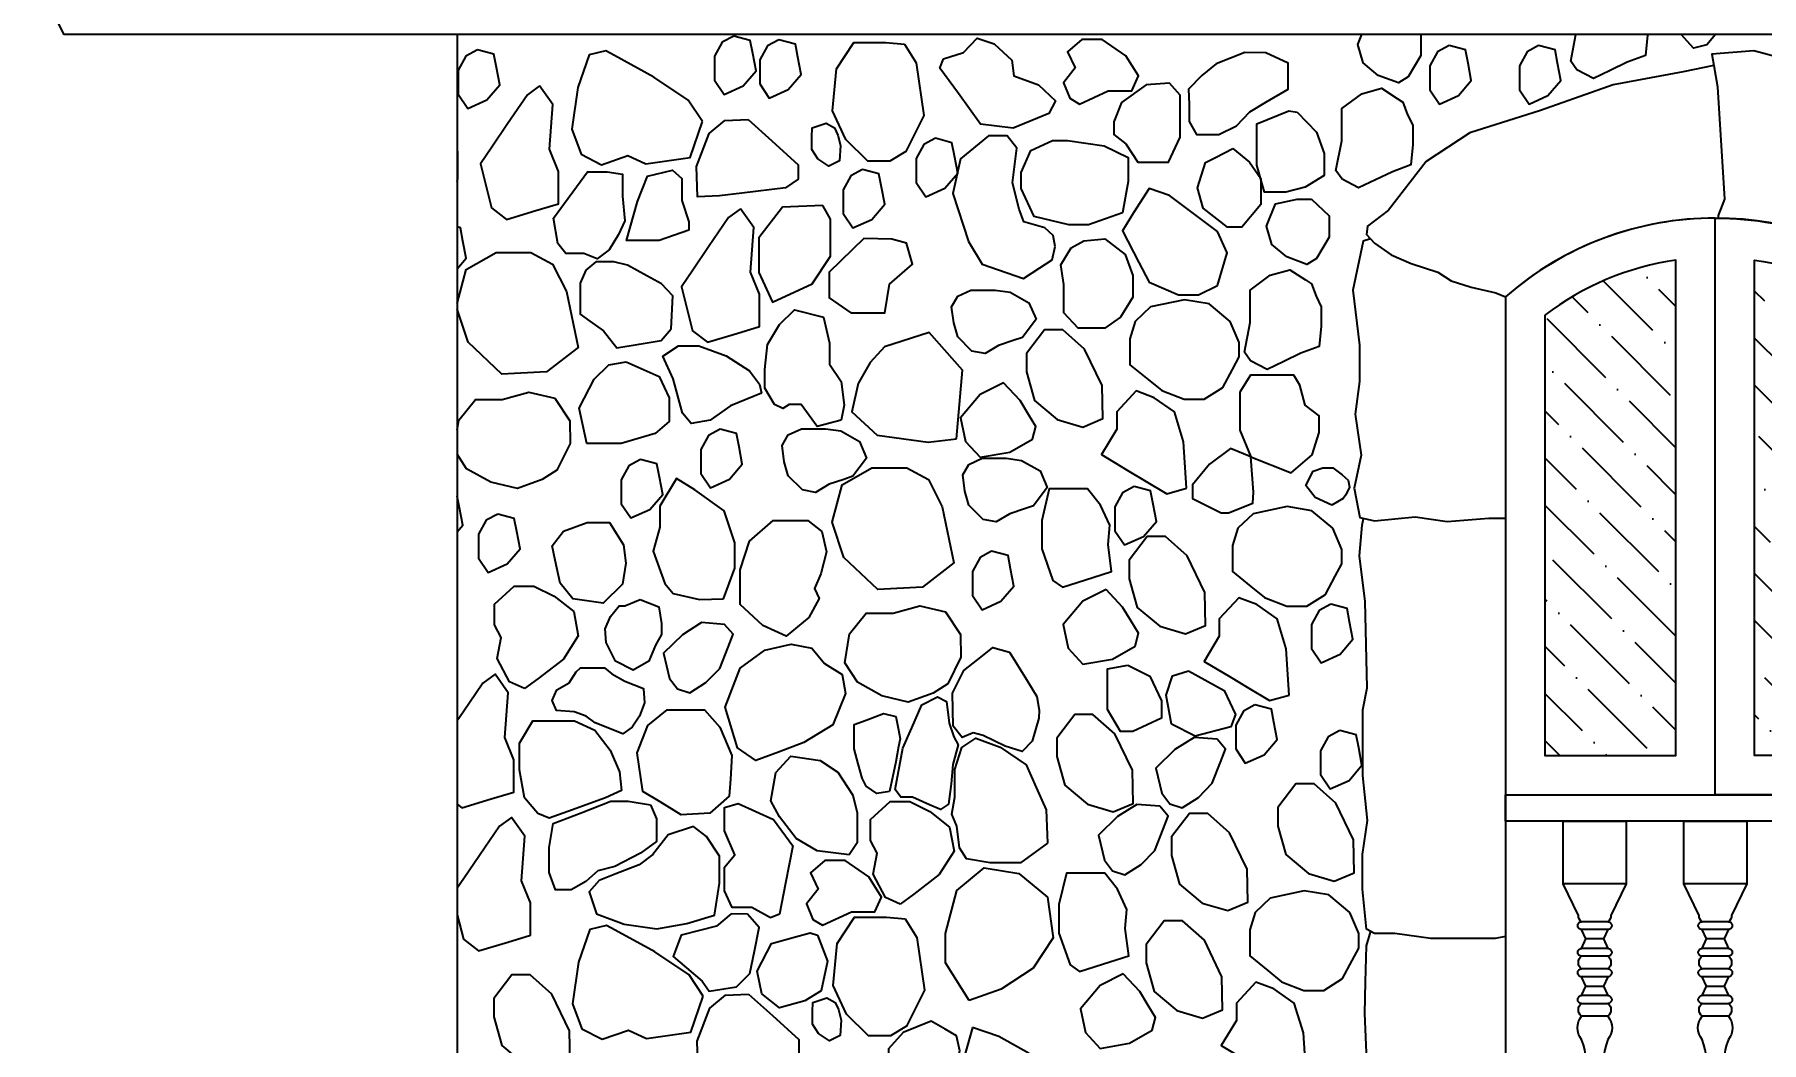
# Model space of a CAD drawing. Header units: millimetres. Extents: x -251401 to 377140, y -30451 to 275830.
# Drawn here: x 219047 to 222342, y -1763 to 160 of the extents above; entities that cross this region are included whole.
import ezdxf

# ---------------------------------------------------------------- set-up
doc = ezdxf.new("R2010")
doc.units = ezdxf.units.MM
for name, color, linetype in [('0-S1', 1, 'Continuous'), ('0-S8', 8, 'Continuous'), ('A-DIMENSIONS', 30, 'Continuous'), ('A-DOORS', 2, 'Continuous'), ('A-HATCH', 8, 'Continuous'), ('A-WALL', 4, 'Continuous'), ('A-WINDOWS', 2, 'Continuous')]:
    doc.layers.add(name, color=color, linetype=linetype)
doc.styles.add('LEROY', font='simplex.shx')
doc.dimstyles.new('DIM100', dxfattribs={"dimscale": 0, "dimtxt": 220, "dimasz": 180, "dimexe": 220, "dimexo": 250, "dimgap": 1, "dimtad": 1, "dimtoh": 1, "dimlfac": 0.001, "dimzin": 1, "dimdsep": 46, "dimtxsty": 'LEROY', "dimblk1": 'ORIGIN', "dimblk2": 'ORIGIN', "dimsah": 1, "dimcen": 0.18, "dimclrd": 30, "dimclre": 30, "dimclrt": 7, "dimazin": 0, "dimtfac": 1, "dimtix": 1, "dimtmove": 1, "dimatfit": 3, "dimfxl": 1, "dimtvp": 1, "dimtolj": 2, "dimtzin": 0, "dimarcsym": 0})
pattern_1 = [(45, (-15600, 1290.144), (33.67596, 123.47852), [158.75, -31.75, 0, -31.75])]

# ---------------------------------------------------------------- blocks, each defined once
blk = doc.blocks.new('2H2H2H2')
at = {"layer": '0-S8', "color": 8}
for points in [[(6599.4, 3100), (6616, 3080.3), (6641.4, 3073.8), (6665.1, 3100)], [(6729.3, 3100), (6729.3, 3098.9), (6733.2, 3060), (6768.1, 3047.1), (6800.5, 3031.6), (6832.4, 3016.2), (6864, 3032.9), (6875.6, 3049), (6865.8, 3100)], [(7162, 3100), (7162, 3059.8), (7186.1, 3019.1), (7204.4, 3007.7), (7242.9, 3022), (7271.5, 3046.1), (7281.8, 3081), (7274.1, 3100)], [(9000, 2820), (8999.1, 2825.4), (8999.1, 2876.8), (9000, 2878.1)], [(9000, 2653.2), (8982.9, 2673.2), (8989.2, 2706.2), (8994, 2731.4), (9000, 2733)], [(9000, 2587.2), (8982.8, 2652.1), (8926.1, 2684.3), (8859.5, 2684.3), (8818.5, 2662.1), (8791.8, 2609.9), (8769.6, 2503.4), (8829.6, 2456.8), (8915, 2452.4), (8979.4, 2513.4), (9000, 2576.1)], [(9000, 2345.9), (8997, 2364.6), (8965.4, 2404), (8914.4, 2404), (8863.4, 2417.9), (8814, 2406.3), (8785.4, 2363.1), (8784.7, 2319.9), (8809.8, 2268.9), (8837.9, 2251.2), (8885.2, 2234), (8935.9, 2246.1), (8982.3, 2271.8), (9000, 2299.5)], [(9000, 2151.8), (8989.4, 2164.2), (8995.7, 2197.2), (9000, 2219.8)], [(9000, 1632.2), (8991.1, 1625.3), (8935.3, 1642.1), (8892, 1655.2), (8892.1, 1716.8), (8909, 1759), (8902.7, 1844.4), (8927.9, 1880), (8951.1, 1863.2), (8989, 1807.4), (9000, 1791.2)], [(9000, 1421.2), (8988, 1374.4), (8959.6, 1352.3), (8903.8, 1369.1), (8860.5, 1382.2), (8860.6, 1443.8), (8877.5, 1486), (8871.2, 1571.4), (8896.4, 1607), (8919.6, 1590.2), (8957.5, 1534.4), (8987.6, 1490.1), (9000, 1471.8)]]:
    blk.add_lwpolyline(points, dxfattribs=at)
for points in [[(8472.4, 3097.2), (8494.4, 3085.2), (8509, 3058.5), (8509, 3012.9), (8490.7, 2985.7), (8454.5, 3001.9), (8429.9, 3030.7), (8436.2, 3063.7), (8441, 3088.9)], [(6937, 3078.9), (6959, 3066.9), (6973.7, 3040.1), (6973.7, 2994.6), (6955.3, 2967.3), (6919.2, 2983.6), (6894.6, 3012.4), (6900.8, 3045.4), (6905.6, 3070.6)], [(7107.8, 3078.9), (7129.8, 3066.9), (7144.5, 3040.1), (7144.5, 2994.6), (7126.2, 2967.3), (7090, 2983.6), (7065.4, 3012.4), (7071.7, 3045.4), (7076.5, 3070.6)], [(7457.3, 3065.2), (7497.2, 3065.7), (7552.4, 3044.1), (7579.7, 3021.9), (7604.7, 2995.8), (7603.6, 2966.8), (7603.6, 2934.4), (7589.9, 2909.4), (7547.2, 2909.4), (7513.1, 2925.8), (7488.1, 2952.6), (7457.3, 2970.8), (7415.1, 2995.8), (7415.1, 3023.1), (7415.1, 3045.3)], [(7812.8, 2967.3), (7758, 2992.7), (7712.8, 2992.7), (7700.1, 3021.1), (7724.5, 3059.6), (7769.7, 3090.6), (7808.7, 3090.6), (7835.6, 3067.2), (7821.3, 3036.2), (7843.5, 3008.1), (7831.3, 2978.5)], [(8072.5, 3053.5), (8034.1, 3066), (8008.4, 3093.4), (7975.4, 3082.3), (7942.1, 3051.1), (7938.3, 3021.1), (7891.3, 3004.2), (7858.8, 2973.6), (7871.3, 2949.2), (7939.6, 2921.5), (8001.6, 2928.8), (8044, 2987.3), (8079.3, 3036.1)], [(8146.9, 3081.7), (8124.4, 3045.9), (8109.9, 2945.8), (8144.5, 2876.7), (8174.8, 2858.5), (8216.7, 2858.5), (8258.6, 2899.7), (8284, 2954.3), (8276.8, 3034.4), (8243.4, 3084.7), (8182.7, 3084.7)], [(8386.4, 3090.2), (8408.4, 3078.2), (8423, 3051.5), (8423, 3005.9), (8404.7, 2978.7), (8368.5, 2994.9), (8343.9, 3023.7), (8350.2, 3056.7), (8355, 3081.9)], [(8532.2, 2934.2), (8559.2, 2974.6), (8624.7, 3018.9), (8700.3, 3060.1), (8716.7, 3069), (8748.3, 3061.5), (8770.2, 2998.8), (8781.7, 2919.8), (8763.6, 2871.8), (8725, 2851.8), (8674.6, 2869.4), (8640.3, 2853.3), (8555.7, 2865.6)], [(8961.4, 3070.7), (8983.4, 3058.7), (8998, 3032), (8998, 2986.4), (8979.7, 2959.2), (8943.5, 2975.4), (8918.9, 3004.2), (8925.2, 3037.2), (8930, 3062.4)], [(7685.7, 3004.4), (7732.5, 2970.6), (7747.7, 2933.8), (7747.7, 2909.4), (7724.6, 2891.4), (7701.6, 2856.8), (7658.3, 2856.8), (7643.2, 2856.8), (7620.9, 2904.3), (7620.9, 2943.9), (7620.9, 2984.2), (7641, 3007.3)], [(8842.9, 3002.1), (8866.1, 2985.3), (8904, 2929.5), (8934.1, 2885.3), (8955.9, 2853.2), (8934.6, 2769.5), (8906.1, 2747.4), (8850.3, 2764.3), (8807, 2777.3), (8807.1, 2839), (8824, 2881.1), (8817.7, 2966.5)], [(7187, 2947.1), (7177.2, 2927.1), (7177.2, 2890.2), (7181.1, 2851.4), (7216.1, 2838.4), (7248.5, 2822.9), (7280.4, 2807.6), (7311.9, 2824.2), (7323.6, 2840.4), (7312.6, 2897.3), (7312.6, 2921.9), (7312.6, 2958.8), (7274.4, 2987.2), (7236.8, 2997.6), (7207, 2978.2), (7195.9, 2970.9)], [(7397.5, 2952.2), (7360.6, 2913.8), (7346.1, 2873.3), (7346.1, 2831.3), (7382.3, 2808.9), (7419.3, 2799.5), (7459.8, 2799.5), (7474.3, 2850.9), (7474.3, 2900.8), (7474.3, 2929.7), (7413.5, 2954.3)], [(8445.3, 2938.2), (8399.8, 2897), (8349.7, 2851.6), (8349.7, 2824), (8374, 2807.7), (8457.4, 2797.4), (8499.6, 2792.2), (8541.6, 2790.5), (8543.9, 2848.3), (8519.7, 2911.2), (8489.5, 2936)], [(7859.3, 2695.9), (7862.9, 2716.5), (7879.2, 2731.4), (7919, 2743.1), (7927.8, 2766.9), (7940.7, 2817.3), (7932.2, 2883.1), (7950.9, 2906.9), (7986.7, 2906.9), (8040, 2863.2), (8054.8, 2796.9), (8024.7, 2705.5), (7998.6, 2661.8), (7919.7, 2634.6), (7888.5, 2655), (7864.8, 2670.5)], [(8087.6, 2902.1), (8109.6, 2890), (8124.3, 2863.3), (8124.3, 2817.7), (8106, 2790.5), (8069.8, 2806.7), (8045.2, 2835.6), (8051.5, 2868.5), (8056.3, 2893.7)], [(8268.8, 2888.4), (8270.7, 2859.3), (8291.4, 2849), (8312.2, 2863.1), (8323.6, 2880.7), (8323.6, 2904.5), (8322.9, 2921.8), (8296.2, 2931.2), (8280.5, 2922.1), (8274, 2908.4)], [(7520.6, 2882.7), (7488.8, 2856.7), (7467.1, 2825.2), (7467.1, 2775.6), (7503.3, 2732.9), (7530.8, 2732.9), (7577.1, 2769.1), (7588, 2807.5), (7572.8, 2855.9), (7553.2, 2865.3)], [(7765.7, 2887.6), (7720.3, 2865.3), (7720.3, 2820), (7731.1, 2760.2), (7796, 2737.2), (7833.4, 2737.2), (7899.7, 2753), (7924.2, 2806.3), (7924.2, 2837.2), (7905.5, 2879), (7864.4, 2897.7), (7835.6, 2897.7)], [(8226.8, 2842.7), (8248.9, 2830.7), (8263.5, 2804), (8263.5, 2758.4), (8245.2, 2731.2), (8209, 2747.4), (8184.4, 2776.2), (8190.7, 2809.2), (8195.5, 2834.4)], [(8558, 2726.7), (8614.7, 2707.3), (8677.3, 2707.3), (8656.4, 2781.8), (8637, 2830.1), (8589.1, 2841.2), (8571.5, 2825.7), (8571.5, 2783.7), (8558.2, 2742.5)], [(8692.2, 2718.8), (8710.5, 2689.4), (8732.8, 2672.4), (8758.3, 2682.2), (8792.9, 2682.2), (8808, 2701.2), (8816.5, 2749.5), (8751.7, 2838.4), (8713.8, 2838.4), (8685, 2833.8), (8685, 2792), (8680.2, 2744.4)], [(7549.7, 2621.2), (7531.1, 2683.7), (7549.7, 2724.2), (7585.1, 2750.8), (7641.1, 2792.9), (7680.3, 2806.1), (7709.6, 2759.7), (7731, 2725.8), (7699.8, 2665.4), (7680.3, 2627.5), (7624.1, 2603.6), (7585.9, 2603.6)], [(7370.4, 2786.3), (7336.6, 2754.3), (7336.6, 2713.6), (7360.7, 2672.9), (7379, 2661.4), (7417.4, 2675.8), (7446.1, 2699.8), (7456.4, 2734.8), (7439.2, 2777.2), (7397.4, 2785.8)], [(8302.3, 2774), (8379.3, 2770.7), (8424.9, 2712.2), (8424.9, 2646), (8398.9, 2589.6), (8322.8, 2624.8), (8288.2, 2677.5), (8288.2, 2748)], [(8459.5, 2767.7), (8482.7, 2750.9), (8520.6, 2695.1), (8550.6, 2650.9), (8572.5, 2618.8), (8551.1, 2535.1), (8522.7, 2513), (8466.9, 2529.9), (8423.6, 2542.9), (8423.7, 2604.6), (8440.5, 2646.7), (8434.2, 2732.1)], [(7764.5, 2710.3), (7725.7, 2680.6), (7711.4, 2640.7), (7711.4, 2599.1), (7734.8, 2560.9), (7764.5, 2539.8), (7815.3, 2539.8), (7842.6, 2569.5), (7842.6, 2623.1), (7848.3, 2660.7), (7829, 2693.2), (7804.4, 2706.3)], [(8224.5, 2710.8), (8290.8, 2646.5), (8290.8, 2597.7), (8248.9, 2569.5), (8184.5, 2569.5), (8175.6, 2623.7), (8131.7, 2662), (8142.7, 2702.4), (8170.8, 2710)], [(7361.5, 2600.9), (7351.8, 2580.8), (7351.8, 2543.9), (7355.7, 2505.1), (7390.7, 2492.2), (7423, 2476.6), (7455, 2461.3), (7486.5, 2477.9), (7498.1, 2494.1), (7487.1, 2551.1), (7487.1, 2575.6), (7487.1, 2612.5), (7448.9, 2641), (7411.4, 2651.3), (7381.6, 2631.9), (7370.5, 2624.7)], [(8592.2, 2538.9), (8589, 2601.7), (8610.3, 2624.4), (8638.1, 2639.8), (8675.3, 2660.3), (8701, 2666.7), (8735.8, 2666.7), (8754.6, 2650.5), (8765.4, 2626.1), (8765.4, 2566.5), (8746.9, 2553.2), (8721.2, 2534.7), (8695.4, 2502.3), (8653.1, 2509.3), (8610.9, 2516.2)], [(7945, 2608.9), (7909.4, 2588.6), (7895.9, 2556.9), (7921.9, 2522.2), (7939.2, 2516.4), (7967.3, 2507.1), (7993.2, 2491.4), (8018.2, 2496.2), (8045.2, 2523.2), (8052.9, 2550.1), (8056.8, 2580.9), (8045.2, 2601.2), (8020.2, 2612.7), (7973.9, 2612.7)], [(7525.7, 2552.9), (7565.7, 2586.2), (7612.6, 2594.2), (7677.6, 2580.5), (7706.5, 2553), (7716.7, 2519.8), (7716.7, 2470), (7682, 2441.9), (7656, 2420.8), (7613.4, 2404.4), (7575.1, 2404.4), (7539.7, 2426.7), (7520.9, 2461.4), (7508.1, 2485), (7508.1, 2512.6)], [(8267.6, 2364.6), (8313.5, 2352.3), (8343.8, 2394.1), (8366.7, 2394.1), (8378.9, 2386.5), (8395.1, 2394.2), (8413.3, 2425.3), (8413.3, 2461.3), (8408.4, 2509.1), (8385, 2547.2), (8356.6, 2574.7), (8301.6, 2560.9), (8289.8, 2511.2), (8289.8, 2471.5), (8267.6, 2438.4), (8261.9, 2393.1)], [(7769.7, 2430.4), (7803.2, 2499.9), (7845, 2536.9), (7879.5, 2536.9), (7914.1, 2491.9), (7914.1, 2456.6), (7898.8, 2401.9), (7855.4, 2365.8), (7806.4, 2351.3), (7768.6, 2367.4)], [(8047.5, 2328.6), (8036.4, 2459.8), (8099.5, 2531.5), (8184.9, 2504.3), (8212.2, 2474.6), (8235.4, 2434.5), (8247.5, 2380.6), (8198.8, 2336.2), (8101.4, 2322.3)], [(8419.9, 2416), (8478.8, 2391.8), (8517.5, 2364.7), (8553.9, 2358.3), (8570, 2377.9), (8587.9, 2443.1), (8607.6, 2486.4), (8578.1, 2506.6), (8539.4, 2506.6), (8487, 2487.3), (8442.4, 2458.5), (8423.7, 2432.9)], [(8677.6, 2475.6), (8614.6, 2447.6), (8596, 2406.8), (8596, 2361.7), (8622.5, 2338.8), (8687, 2320.1), (8753, 2320.1), (8767.3, 2387.5), (8738.6, 2442.6), (8710.9, 2469.9)], [(7403.9, 2450.2), (7486.6, 2450.2), (7507.3, 2417.7), (7507.3, 2345.4), (7486, 2294.8), (7409.4, 2264.2), (7369.2, 2298.5), (7355.4, 2340.7), (7355.4, 2372.8), (7382.4, 2393.2), (7392.6, 2431.1)], [(7608.6, 2234.7), (7614.2, 2323.1), (7631.9, 2380.1), (7670.5, 2407.4), (7705, 2420.2), (7742, 2380.1), (7742, 2347.2), (7770.9, 2299), (7721.7, 2269.4), (7688.7, 2249.6), (7646.3, 2224.1)], [(7957.7, 2436), (8002.3, 2413.7), (8039.7, 2369.2), (8030.1, 2323.9), (8002.3, 2293.7), (7946.1, 2303.4), (7902.8, 2328.1), (7896.1, 2352.4), (7910.3, 2375.6), (7926.4, 2402.1)], [(8268.3, 2344.1), (8232.6, 2323.8), (8219.1, 2292.1), (8245.2, 2257.4), (8262.5, 2251.6), (8290.5, 2242.3), (8316.5, 2226.6), (8341.5, 2231.4), (8368.5, 2258.4), (8376.2, 2285.3), (8380, 2316.1), (8368.5, 2336.4), (8343.4, 2347.9), (8297.2, 2347.9)], [(8498.7, 2347.2), (8520.7, 2335.2), (8535.4, 2308.5), (8535.4, 2262.9), (8517, 2235.7), (8480.9, 2251.9), (8456.2, 2280.7), (8462.5, 2313.7), (8467.3, 2338.9)], [(7480.7, 2227.3), (7486, 2294.8), (7524.6, 2310.3), (7565.1, 2280.3), (7597.2, 2241), (7597.2, 2215.3), (7542.6, 2188), (7528.9, 2188), (7482.3, 2206.4)], [(7331.3, 2202.1), (7363.2, 2216.7), (7380.9, 2240.2), (7366.9, 2267.1), (7349, 2273.9), (7329.5, 2273.9), (7311.5, 2260), (7300.4, 2250.1), (7297.9, 2236.5), (7304.7, 2221.9), (7309.7, 2214.8)], [(7923.7, 2287.9), (7888, 2267.7), (7874.6, 2235.9), (7900.6, 2201.3), (7917.9, 2195.5), (7945.9, 2186.1), (7971.9, 2170.4), (7996.9, 2175.3), (8023.9, 2202.2), (8031.6, 2229.2), (8035.5, 2260), (8023.9, 2280.2), (7998.8, 2291.8), (7952.6, 2291.8)], [(8074.7, 2199.1), (8052.5, 2092.6), (8112.4, 2046), (8197.9, 2041.5), (8262.3, 2102.5), (8284.5, 2170.2), (8265.6, 2241.2), (8209, 2273.4), (8142.4, 2273.4), (8101.3, 2251.2)], [(8650.6, 2289.5), (8672.6, 2277.5), (8687.2, 2250.8), (8687.2, 2205.2), (8668.9, 2178), (8632.7, 2194.2), (8608.1, 2223), (8614.4, 2256), (8619.2, 2281.2)], [(8491.9, 2023.6), (8470.7, 2082.2), (8470.7, 2130.8), (8490.7, 2191.9), (8546.8, 2231.8), (8581.8, 2253), (8613.4, 2200.8), (8613.4, 2160.7), (8626.1, 2114.6), (8604.2, 2052.9), (8588, 2034.2), (8538.1, 2022.3)], [(7708.6, 2238), (7730.6, 2226), (7745.3, 2199.3), (7745.3, 2153.7), (7727, 2126.5), (7690.8, 2142.7), (7666.2, 2171.5), (7672.5, 2204.5), (7677.3, 2229.7)], [(7758.1, 2127.5), (7755.2, 2164.1), (7773.1, 2202.7), (7797.5, 2233.5), (7824.8, 2233.5), (7870.6, 2233.5), (7885, 2173.4), (7885, 2118.9), (7863.5, 2058.7), (7845.6, 2045.8), (7787.5, 2064.5), (7751.7, 2075.9)], [(7329.9, 2158.4), (7369.9, 2191.8), (7416.8, 2199.7), (7481.8, 2186), (7510.7, 2158.6), (7520.8, 2125.4), (7520.8, 2075.6), (7486.2, 2047.4), (7460.1, 2026.3), (7417.5, 2009.9), (7379.3, 2009.9), (7343.9, 2032.3), (7325.1, 2066.9), (7312.3, 2090.6), (7312.3, 2118.1)], [(8922.7, 2185.5), (8944.7, 2173.5), (8959.4, 2146.8), (8959.4, 2101.2), (8941.1, 2074), (8904.9, 2090.2), (8880.3, 2119), (8886.6, 2152), (8891.4, 2177.2)], [(7573.8, 2035.9), (7607.3, 2105.5), (7649.1, 2142.4), (7683.7, 2142.4), (7718.3, 2097.4), (7718.3, 2062.1), (7703, 2007.5), (7659.6, 1971.3), (7610.6, 1956.9), (7572.8, 1972.9)], [(8329.4, 1988), (8372.4, 1952.4), (8416.9, 1972.7), (8460.3, 2013.1), (8460.3, 2078.8), (8442.5, 2133.6), (8397.1, 2173), (8331.4, 2173), (8304.3, 2152.3), (8295.9, 2113.3), (8306.2, 2071.4), (8318.6, 2043.7), (8309.7, 2024.5)], [(8797.2, 2152.7), (8752, 2169.5), (8709.5, 2169.5), (8682.9, 2127), (8678.5, 2091.6), (8684.7, 2051.8), (8721.9, 2015.5), (8779.5, 2023.5), (8803.4, 2053.6), (8813.1, 2097.8), (8819, 2124.7)], [(7980.6, 2114.4), (8002.6, 2102.4), (8017.3, 2075.6), (8017.3, 2030.1), (7998.9, 2002.9), (7962.8, 2019.1), (7938.1, 2047.9), (7944.4, 2080.9), (7949.2, 2106.1)], [(8872, 1852.6), (8900.3, 1865.2), (8923.6, 1909.8), (8916, 1949.7), (8928.7, 1974), (8928.7, 2013.5), (8891.2, 2047.9), (8853.8, 2047.9), (8815.3, 2029.1), (8777.9, 1999.3), (8769.2, 1953.3), (8797.6, 1908.7), (8846.2, 1871.3)], [(7333.7, 2013.4), (7355.7, 2001.3), (7370.4, 1974.6), (7370.4, 1929.1), (7352.1, 1901.8), (7315.9, 1918.1), (7291.3, 1946.9), (7297.6, 1979.9), (7302.4, 2005.1)], [(7412.7, 1840.2), (7418.4, 1928.6), (7436.1, 1985.6), (7474.6, 2012.9), (7509.2, 2025.8), (7546.2, 1985.6), (7546.2, 1952.7), (7575.1, 1904.5), (7525.8, 1874.9), (7492.9, 1855.1), (7450.4, 1829.7)], [(7761.9, 2041.5), (7806.4, 2019.3), (7843.8, 1974.7), (7834.3, 1929.4), (7806.4, 1899.2), (7750.2, 1908.9), (7707, 1933.6), (7700.3, 1958), (7714.5, 1981.1), (7730.6, 2007.6)], [(8064.2, 1861.6), (8092.3, 1843.9), (8139.5, 1826.7), (8190.2, 1838.7), (8236.6, 1864.5), (8260.3, 1901.4), (8251.4, 1957.3), (8219.7, 1996.6), (8168.7, 1996.6), (8117.8, 2010.5), (8068.4, 1998.9), (8039.8, 1955.7), (8039, 1912.5)], [(8651.3, 2022.7), (8615.5, 2008.7), (8610.2, 1976.9), (8610.2, 1955.5), (8621.6, 1935.5), (8634.7, 1905), (8664.3, 1887.5), (8698.4, 1905), (8715.8, 1940.7), (8718, 1966.4), (8707.5, 1990), (8691.4, 2010.5), (8680.5, 2010.5)], [(8490, 1975.1), (8533.8, 1978.4), (8570.5, 1955.4), (8606.7, 1919.8), (8595.2, 1872.1), (8579.9, 1851.8), (8556.3, 1844.2), (8525.6, 1863.9), (8499.3, 1890.7), (8483.4, 1931.3), (8473.6, 1956.2)], [(7890.1, 1811.4), (7890.4, 1795.9), (7903.2, 1752.4), (7922.1, 1732.5), (7954.6, 1742.6), (7996.8, 1763.1), (8016, 1768), (8036.7, 1759.5), (8053.7, 1780.8), (8055.5, 1843.6), (8033.6, 1887.3), (7998.2, 1915.2), (7978.1, 1931.1), (7946.6, 1922.3), (7914.3, 1869.9), (7894.3, 1837.6)], [(8259.2, 1843.3), (8283.2, 1783.3), (8338.8, 1749.5), (8387.4, 1731.5), (8430.5, 1715.6), (8465.4, 1739.7), (8488.8, 1817.1), (8460.5, 1891.8), (8413, 1926.1), (8362.8, 1937), (8323.6, 1929.9), (8299.6, 1900.5), (8265.8, 1879.2)], [(7605.1, 1886.3), (7537, 1848.6), (7515.6, 1803.2), (7524.4, 1779.3), (7592.5, 1761.7), (7637.2, 1785), (7647.3, 1839.7), (7635.3, 1876.9)], [(7721, 1897), (7678.8, 1876.3), (7656.7, 1829), (7656.7, 1796.3), (7710.9, 1770.5), (7734.9, 1770.5), (7759.4, 1812.7), (7759.4, 1860.5), (7759.4, 1890.1)], [(8680.3, 1866.9), (8644.4, 1852.6), (8642.6, 1825.4), (8652.5, 1800), (8666.1, 1779), (8684.1, 1766), (8736.7, 1787), (8754, 1800), (8776.9, 1808.1), (8810.4, 1810.5), (8819, 1829.7), (8809.8, 1850.1), (8786.8, 1863.8), (8773.2, 1884.2), (8764.6, 1892.2), (8737.3, 1892.2), (8719.4, 1892.2), (8705.1, 1880.5)], [(7478.2, 1821.8), (7500.2, 1809.7), (7514.9, 1783), (7514.9, 1737.4), (7496.6, 1710.2), (7460.4, 1726.4), (7435.8, 1755.2), (7442.1, 1788.2), (7446.9, 1813.4)], [(8063, 1631.8), (8078.4, 1621.7), (8098.9, 1630.9), (8131.3, 1645.4), (8153.8, 1645.4), (8164.8, 1660), (8150.1, 1739), (8133, 1777.6), (8113.5, 1821.8), (8084, 1837), (8066.4, 1828.2), (8061.5, 1786.8), (8052.5, 1760.5), (8044.1, 1745.2), (8054.4, 1707.6), (8058, 1670.9)], [(7711.9, 1696.7), (7745.4, 1766.2), (7787.2, 1803.1), (7821.7, 1803.1), (7856.3, 1758.1), (7856.3, 1722.8), (7841, 1668.2), (7797.6, 1632), (7748.6, 1617.6), (7710.8, 1633.7)], [(8175.4, 1656.3), (8199.3, 1652.7), (8219.9, 1666.3), (8227.5, 1681.8), (8235.1, 1709.1), (8242.9, 1737.4), (8242.9, 1783.8), (8219.9, 1792.5), (8186.9, 1804.9), (8163.5, 1799.5), (8159.1, 1777.3), (8155.2, 1757), (8158, 1741.8), (8163.4, 1713)], [(8478.5, 1679.9), (8481.3, 1647.6), (8518.1, 1614.7), (8572.8, 1611.9), (8612.9, 1636.4), (8645.8, 1656.5), (8657, 1730.1), (8636.4, 1781.9), (8599.5, 1812), (8528.1, 1812), (8499.1, 1779.1), (8476.3, 1725)], [(8686.8, 1658.2), (8717, 1643.9), (8789.3, 1618.1), (8824.8, 1605.5), (8846.2, 1614.2), (8872, 1644.3), (8881.4, 1697.3), (8881.4, 1748.2), (8855.7, 1791.3), (8776.4, 1791.3), (8737.3, 1773.5), (8708.6, 1734.9), (8690.3, 1693.8)], [(7316.5, 1772.8), (7338.5, 1760.7), (7353.2, 1734), (7353.2, 1688.5), (7334.8, 1661.2), (7298.7, 1677.5), (7274, 1706.3), (7280.3, 1739.3), (7285.1, 1764.5)], [(7550.5, 1756.2), (7594.3, 1759.5), (7631, 1736.5), (7667.2, 1700.9), (7655.7, 1653.3), (7640.4, 1633), (7616.8, 1625.3), (7586.1, 1645), (7559.8, 1671.9), (7543.9, 1712.4), (7534.1, 1737.3)], [(7874.1, 1557.8), (7925.6, 1520.5), (7983.4, 1520.5), (8028.2, 1528), (8041.9, 1549.1), (8047, 1590.3), (8056.4, 1613), (8050.6, 1645.5), (8050.6, 1698.1), (8037.6, 1740.4), (8010.6, 1758), (7964.3, 1740.8), (7914.6, 1707.1), (7895.4, 1663.6), (7876.7, 1621.4)], [(8252.5, 1535.2), (8313.3, 1543), (8353.6, 1566.4), (8385.3, 1607.7), (8401.8, 1638.3), (8392.1, 1692.8), (8363.4, 1723.4), (8307.4, 1715.6), (8273.9, 1693.3), (8245.2, 1649.5), (8236.9, 1615.5), (8236.9, 1558.6)], [(7290.2, 1564.3), (7323.7, 1633.8), (7365.5, 1670.7), (7400, 1670.7), (7434.6, 1625.7), (7434.6, 1590.4), (7419.3, 1535.8), (7375.9, 1499.6), (7326.9, 1485.2), (7289.1, 1501.2)], [(7493, 1508.1), (7526.5, 1577.6), (7568.3, 1614.5), (7602.8, 1614.5), (7637.4, 1569.6), (7637.4, 1534.2), (7622.1, 1479.6), (7578.7, 1443.5), (7529.7, 1429), (7491.9, 1445.1)], [(7659.8, 1628), (7703.7, 1631.3), (7740.4, 1608.3), (7776.6, 1572.7), (7765.1, 1525.1), (7749.7, 1504.8), (7726.2, 1497.1), (7695.5, 1516.8), (7669.2, 1543.7), (7653.3, 1584.2), (7643.5, 1609.1)], [(8154.9, 1441.7), (8183.2, 1454.4), (8206.5, 1498.9), (8198.9, 1538.9), (8211.6, 1563.1), (8211.6, 1602.6), (8174.1, 1637), (8136.6, 1637), (8098.2, 1618.3), (8060.7, 1588.4), (8052.1, 1542.4), (8080.4, 1497.9), (8129, 1460.4)], [(8402.4, 1415.5), (8437.8, 1435), (8475.4, 1435), (8489.9, 1466.6), (8489.9, 1512.2), (8470.6, 1535.6), (8490.4, 1581.4), (8490.4, 1626), (8464, 1633.6), (8397, 1602.7), (8360, 1552.5), (8373.7, 1481.5), (8385, 1422.4)], [(8631.3, 1630.9), (8619.9, 1604), (8619.9, 1561.2), (8650.3, 1538.6), (8699.4, 1513), (8732, 1504.7), (8754.6, 1484.4), (8782.4, 1468.5), (8812.9, 1468.5), (8824.8, 1502), (8824.8, 1549.2), (8817.3, 1595.1), (8763.8, 1615.9), (8707.1, 1637.9), (8673.7, 1637.9)], [(8549.3, 1589.3), (8597.8, 1573.4), (8627, 1536.2), (8652.7, 1516.2), (8697.3, 1499.1), (8729.4, 1486.7), (8748.2, 1464.8), (8734.4, 1423.1), (8681.8, 1403.1), (8619.5, 1394.5), (8561.8, 1404.3), (8509.2, 1420.3), (8499.5, 1481.4), (8499.5, 1532.8), (8524.6, 1570.5)], [(8303, 1401.3), (8248.2, 1426.6), (8203.1, 1426.6), (8190.4, 1455), (8214.7, 1493.5), (8259.9, 1524.5), (8299, 1524.5), (8325.9, 1501.2), (8311.6, 1470.1), (8333.7, 1442), (8321.6, 1412.4)], [(7725.5, 1394.7), (7722.6, 1431.2), (7740.5, 1469.9), (7764.9, 1500.7), (7792.2, 1500.7), (7838, 1500.7), (7852.4, 1440.5), (7852.4, 1386.1), (7830.9, 1325.9), (7813, 1313), (7754.9, 1331.6), (7719.1, 1343.1)], [(8023.1, 1257.8), (8068.4, 1329.4), (8068.4, 1385.6), (8046.7, 1467.4), (7994.9, 1510.8), (7928.4, 1500), (7874.1, 1454.6), (7863.2, 1377.3), (7901.6, 1319.2), (7962.3, 1279.5)], [(7297.3, 1425.6), (7337.3, 1458.9), (7384.2, 1466.9), (7449.2, 1453.1), (7478.1, 1425.7), (7488.2, 1392.5), (7488.2, 1342.7), (7453.6, 1314.6), (7427.5, 1293.4), (7384.9, 1277), (7346.7, 1277), (7311.3, 1299.4), (7292.5, 1334), (7279.7, 1357.7), (7279.7, 1385.3)], [(8446, 1422.1), (8477.6, 1422.9), (8505.2, 1399.3), (8537.8, 1391.1), (8572.8, 1382.2), (8588, 1341.3), (8562.9, 1319.8), (8533.1, 1294.3), (8519.2, 1275.4), (8467.2, 1283.6), (8441.7, 1309.4), (8433.1, 1351.7), (8423.9, 1397.2)], [(7541.2, 1303.1), (7574.7, 1372.6), (7616.5, 1409.5), (7651.1, 1409.5), (7685.7, 1364.6), (7685.7, 1329.2), (7670.4, 1274.6), (7627, 1238.5), (7578, 1224), (7540.2, 1240.1)], [(8145.6, 1413.5), (8123.1, 1377.7), (8108.6, 1277.6), (8143.2, 1208.5), (8173.5, 1190.3), (8215.4, 1190.3), (8257.3, 1231.5), (8282.8, 1286.1), (8275.5, 1366.2), (8242.1, 1416.5), (8181.4, 1416.5)], [(8312.9, 1382), (8293.9, 1332.9), (8306, 1276.1), (8337, 1257.2), (8385.3, 1243.4), (8418.9, 1270.1), (8428, 1313.4), (8400.8, 1366.6), (8354.9, 1379.3), (8327, 1387)], [(8530.9, 1266), (8557.9, 1306.4), (8623.4, 1350.7), (8699, 1391.9), (8715.4, 1400.8), (8747.1, 1393.3), (8768.9, 1330.6), (8780.4, 1251.6), (8762.3, 1203.6), (8723.7, 1183.6), (8673.3, 1201.2), (8639.1, 1185.1), (8554.4, 1197.4)], [(7380.1, 1107.4), (7385.8, 1195.7), (7403.5, 1252.8), (7442, 1280.1), (7476.6, 1292.9), (7513.6, 1252.8), (7513.6, 1219.8), (7542.5, 1171.6), (7493.2, 1142.1), (7460.3, 1122.3), (7417.8, 1096.8)], [(7729.3, 1308.7), (7773.8, 1286.4), (7811.2, 1241.9), (7801.7, 1196.6), (7773.8, 1166.3), (7717.6, 1176), (7674.4, 1200.8), (7667.7, 1225.1), (7681.9, 1248.3), (7698, 1274.7)], [(8785.8, 1200.1), (8819.3, 1269.6), (8861.1, 1306.6), (8895.7, 1306.6), (8930.2, 1261.6), (8930.2, 1226.3), (8915, 1171.6), (8871.6, 1135.5), (8822.5, 1121), (8784.8, 1137.1)], [(8267.5, 1220.2), (8269.4, 1191.1), (8290.1, 1180.8), (8310.9, 1194.9), (8322.3, 1212.5), (8322.3, 1236.3), (8321.6, 1253.6), (8294.9, 1263), (8279.2, 1253.9), (8272.7, 1240.2)], [(8444.1, 1270), (8398.5, 1228.8), (8348.4, 1183.4), (8348.4, 1155.8), (8372.7, 1139.5), (8456.1, 1129.2), (8498.3, 1124), (8540.3, 1122.3), (8542.6, 1180.1), (8518.4, 1243), (8488.2, 1267.8)], [(8017.1, 1206.2), (8038.7, 1129.2), (8038.7, 1090.2), (7999.8, 1076.4), (7922.7, 1076.4), (7908.9, 1110.1), (7908.9, 1156.8), (7966.9, 1188.8)], [(8069, 1202.7), (8095.8, 1218.3), (8149.5, 1196.6), (8177.2, 1165.5), (8177.2, 1138.7), (8146.9, 1101.5), (8114, 1079), (8086.3, 1079), (8056.9, 1098.9), (8041.5, 1161.8), (8047.5, 1190.4)]]:
    blk.add_lwpolyline(points, close=True, dxfattribs=at)
blk = doc.blocks.new('4H42H')
at = {"layer": 'A-HATCH'}
h = blk.add_hatch(dxfattribs=at)
h.set_pattern_fill('ANSI36', color=256, scale=20)
h.set_pattern_definition(pattern_1)
edge = h.paths.add_edge_path()
edge.add_line((-325, 914.5), (-325, 75))
edge.add_line((-325, 75), (-75, 75))
edge.add_line((-75, 75), (-75, 1019.7))
edge.add_arc((0, 491.7), 533.3, 98.084, 127.5443)
h = blk.add_hatch(dxfattribs=at)
h.set_pattern_fill('ANSI36', color=256, scale=20)
h.set_pattern_definition(pattern_1)
edge = h.paths.add_edge_path()
edge.add_line((325, 914.5), (325, 75))
edge.add_line((325, 75), (75, 75))
edge.add_line((75, 75), (75, 1019.7))
edge.add_arc((0, 491.7), 533.3, 52.4557, 81.916, ccw=False)
at = {"layer": 'A-WINDOWS'}
for points in [[(-400, 950), (-400, 0), (0, 0), (0, 1100, 0.181335)], [(400, 950), (400, 0), (0, 0), (0, 1100, -0.181335)], [(-325, 914.5), (-325, 75), (-75, 75), (-75, 1019.7, 0.129258)], [(325, 914.5), (325, 75), (75, 75), (75, 1019.7, -0.129258)]]:
    blk.add_lwpolyline(points, format="xyb", close=True, dxfattribs=at)
blk = doc.blocks.new('42h24h24h')
at = {"layer": '0-S1'}
blk.add_lwpolyline([(-31, 255, 0.271162), (-25, 243, 1), (-25, 228), (-17, 210), (-25, 192, 1), (-25, 177, 0.271162), (-31, 165), (-60, 105), (-60, 0), (60, 0), (60, 105), (31, 165, 0.271162), (25, 177, 1), (25, 192), (17, 210), (25, 228, 1), (25, 243, 0.271162), (31, 255, 0.271162), (25, 267, 1), (25, 282), (17, 300), (25, 318, 1), (25, 333, 0.178343), (22.9, 503.8, -0.1837), (25, 583, 0.355556), (25, 628, 0.271162), (31, 640, 0.271162), (25, 652, 1), (25, 667), (17, 685), (25, 703, 1), (25, 718, 0.271162), (31, 730, 0.271162), (25, 742, 1), (25, 757), (17, 775), (25, 793, 1), (25, 808, 0.271162), (31, 820), (60, 880), (60, 1000), (-60, 1000), (-60, 880), (-31, 820, 0.271162), (-25, 808, 1), (-25, 793), (-17, 775), (-25, 757, 1), (-25, 742, 0.271162), (-31, 730, 0.271162), (-25, 718, 1), (-25, 703), (-17, 685), (-25, 667, 1), (-25, 652, 0.271162), (-31, 640, 0.271162), (-25, 628, 0.355556), (-25, 583, -0.1837), (-22.9, 503.8, 0.178343), (-25, 333, 1), (-25, 318), (-17, 300), (-25, 282, 1), (-25, 267, 0.271162)], format="xyb", close=True, dxfattribs=at)
for points in [[(-60, 880), (60, 880)], [(-25, 808), (25, 808)], [(-25, 793), (25, 793)], [(-17, 775), (17, 775)], [(-25, 757), (25, 757)], [(-25, 742), (25, 742)], [(-25, 718), (25, 718)], [(-25, 703), (25, 703)], [(-25, 667), (25, 667)], [(17, 685), (-17, 685)], [(25, 652), (-25, 652)], [(-25, 628), (25, 628)], [(-25, 333), (25, 333)], [(-25, 318), (25, 318)], [(-17, 300), (17, 300)], [(25, 282), (-25, 282)], [(-25, 267), (25, 267)], [(25, 243), (-25, 243)], [(-25, 228), (25, 228)], [(-17, 210), (17, 210)], [(-25, 192), (25, 192)], [(-25, 177), (25, 177)], [(-60, 105), (60, 105)]]:
    blk.add_lwpolyline(points, dxfattribs=at)
blk = doc.blocks.new('USER ARROW 100')
at = {"layer": 'A-DIMENSIONS'}
for q in [(-200, 0), (200, 0)]:
    blk.add_line((0, 0), q, dxfattribs=at)
for points in [[(0, 0), (0, 200)], [(0, 0), (0, -200)]]:
    blk.add_lwpolyline(points, dxfattribs=at)
blk.add_circle((0, 0), 90, dxfattribs=at)
blk = doc.blocks.new('*D163')
at = {"layer": 'A-DIMENSIONS', "color": 30, "transparency": 16777216}
for p, q in [((221903.5, 3059.9), (216177, 3059.9)), ((216177, -2939.1), (216177, 3058.9)), ((219603.5, -2940.1), (216177, -2940.1))]:
    blk.add_line(p, q, dxfattribs=at)
at = {"layer": 'Defpoints', "color": 0, "transparency": 16777216}
for p in [(216177, 3059.9), (222153.5, 3059.9), (219853.5, -2940.1)]:
    blk.add_point(p, dxfattribs=at)
at = {"layer": 'A-DIMENSIONS', "color": 30, "transparency": 16777216}
for p, rotation in [((216177, 3059.9), 90), ((216177, -2940.1), 270)]:
    blk.add_blockref('USER ARROW 100', p, dxfattribs=dict(at, rotation=rotation))
at = {"layer": 'A-DIMENSIONS', "color": 7, "transparency": 16777216, "insert": (215967, 59.9), "char_height": 220, "attachment_point": 5, "rotation": 90, "style": 'LEROY'}
blk.add_mtext('\\A2;6.00 METERS', dxfattribs=at)
blk = doc.blocks.new('*D165')
at = {"layer": 'A-DIMENSIONS', "color": 30, "transparency": 16777216}
for p, q in [((218853.5, 159.9), (217177, 159.9)), ((217177, 158.9), (217177, -2339.1)), ((219603.5, -2340.1), (217177, -2340.1))]:
    blk.add_line(p, q, dxfattribs=at)
at = {"layer": 'Defpoints', "color": 0, "transparency": 16777216}
for p in [(219103.5, 159.9), (217177, -2340.1), (219853.5, -2340.1)]:
    blk.add_point(p, dxfattribs=at)
at = {"layer": 'A-DIMENSIONS', "color": 30, "transparency": 16777216}
for p, rotation in [((217177, 159.9), 90), ((217177, -2340.1), 270)]:
    blk.add_blockref('USER ARROW 100', p, dxfattribs=dict(at, rotation=rotation))
at = {"layer": 'A-DIMENSIONS', "color": 7, "transparency": 16777216, "insert": (216967, -1090.1), "char_height": 220, "attachment_point": 5, "rotation": 90, "style": 'LEROY'}
blk.add_mtext('\\A2;2.50', dxfattribs=at)
blk = doc.blocks.new('*D166')
at = {"layer": 'A-DIMENSIONS', "color": 30, "transparency": 16777216}
for p, q in [((218853.5, 159.9), (216677, 159.9)), ((216677, -2939.1), (216677, 158.9)), ((219603.5, -2940.1), (216677, -2940.1))]:
    blk.add_line(p, q, dxfattribs=at)
at = {"layer": 'Defpoints', "color": 0, "transparency": 16777216}
for p in [(216677, 159.9), (219103.5, 159.9), (219853.5, -2940.1)]:
    blk.add_point(p, dxfattribs=at)
at = {"layer": 'A-DIMENSIONS', "color": 30, "transparency": 16777216}
for p, rotation in [((216677, 159.9), 90), ((216677, -2940.1), 270)]:
    blk.add_blockref('USER ARROW 100', p, dxfattribs=dict(at, rotation=rotation))
at = {"layer": 'A-DIMENSIONS', "color": 7, "transparency": 16777216, "insert": (216467, -1390.1), "char_height": 220, "attachment_point": 5, "rotation": 90, "style": 'LEROY'}
blk.add_mtext('\\A2;3.10', dxfattribs=at)
blk = doc.blocks.new('*D167')
at = {"layer": 'A-DIMENSIONS', "color": 30, "transparency": 16777216}
for p, q in [((221903.5, 3059.9), (216677, 3059.9)), ((216677, 3058.9), (216677, 160.9)), ((218853.5, 159.9), (216677, 159.9))]:
    blk.add_line(p, q, dxfattribs=at)
at = {"layer": 'Defpoints', "color": 0, "transparency": 16777216}
for p in [(222153.5, 3059.9), (216677, 159.9), (219103.5, 159.9)]:
    blk.add_point(p, dxfattribs=at)
at = {"layer": 'A-DIMENSIONS', "color": 30, "transparency": 16777216}
for p, rotation in [((216677, 3059.9), 90), ((216677, 159.9), 270)]:
    blk.add_blockref('USER ARROW 100', p, dxfattribs=dict(at, rotation=rotation))
at = {"layer": 'A-DIMENSIONS', "color": 7, "transparency": 16777216, "insert": (216467, 1609.9), "char_height": 220, "attachment_point": 5, "rotation": 90, "style": 'LEROY'}
blk.add_mtext('\\A2;2.90', dxfattribs=at)

msp = doc.modelspace()

# ---------------------------------------------------------------- linework, layer by layer
at = {"layer": 'A-DOORS', "color": 1}
msp.add_lwpolyline([(222653.5, -1340.144), (221853.5, -1340.144), (221853.5, -1290.144), (222653.5, -1290.144)], close=True, dxfattribs=at)
at = {"layer": 'A-WALL', "color": 3}
msp.add_lwpolyline([(219853.5, 159.856), (219103.5, 159.856), (219053.5, 259.856), (222203.5, 2559.856), (222203.5, 2959.856), (225503.5, 2959.856), (225503.5, 2559.856), (228653.5, 259.856), (228603.5, 159.856), (227853.5, 159.856)], close=True, dxfattribs=at)
at = {"layer": 'A-WALL'}
msp.add_lwpolyline([(227853.5, 159.856), (219853.5, 159.856), (219853.5, -2940.144), (227853.5, -2940.144)], close=True, dxfattribs=at)
at = {"layer": 'A-WALL', "color": 1}
for points in [[(222250.697, 100.609), (222191.996, 88.649), (222058.942, 64.139), (221919.993, 15.272), (221785.21, -27.497), (221702.129, -82.285), (221630.322, -174.894), (221590.066, -205.406), (221587.961, -221.767), (221603.5, -237.91), (221634.964, -260.225), (221673.359, -276.665), (221724.437, -293.448), (221749.463, -309.888), (221787.514, -321.876), (221834.822, -332.836), (221853.5, -340.144)], [(222940.333, -221.345), (222917.738, -133.261), (222727.893, 21.145), (222327.181, 128.826), (222246.896, 122.284), (222250.697, 100.609), (222257.843, 59.856), (222271.197, -153.997), (222259.144, -185.284), (222259.1, -190.17)], [(221595.73, -229.839), (221581.563, -233.987), (221561.986, -327.657), (221574.722, -432.518), (221574.722, -501.61), (221566.206, -564.415), (221577.713, -642.673), (221564.87, -705.174), (221575.279, -761.503), (221603.5, -767.399), (221680.905, -760.123), (221741.738, -769.111), (221821.421, -762.263), (221853.5, -762.263)], [(221853.5, -1560.642), (221833.28, -1564.315), (221710.597, -1564.315), (221642.313, -1554.579), (221603.5, -1554.579), (221588.057, -1546.226), (221580.457, -1469.94), (221580.457, -1404.146), (221590.074, -1339.478), (221581.367, -1253.528), (221581.367, -1128.29), (221589.075, -1085.866), (221585.411, -921.517), (221574.479, -834.14), (221579.733, -775.999), (221582.448, -763.001)], [(221595.779, -1550.402), (221587.356, -1578.332), (221585.557, -1646.962), (221583.982, -1707.069), (221588.067, -1796.688), (221575.821, -1909.552), (221561.403, -2069.468), (221570.276, -2199.393), (221559.094, -2282.753), (221585.516, -2340.144), (221603.5, -2340.144), (221853.5, -2340.144)]]:
    msp.add_lwpolyline(points, dxfattribs=at)
at = {"layer": 'A-WALL'}
msp.add_lwpolyline([(222653.5, -340.144, 0.375), (221853.5, -340.144), (221853.5, -2340.144), (222653.5, -2340.144)], format="xyb", close=True, dxfattribs=at)

# ---------------------------------------------------------------- block references
at = {"layer": 'A-DOORS', "xscale": -1}
for p in [(222023.5, -2340.144), (222253.5, -2340.144)]:
    msp.add_blockref('42h24h24h', p, dxfattribs=at)
at = {"layer": 'A-WALL', "xscale": -1}
msp.add_blockref('2H2H2H2', (228853.5, -2940.144), dxfattribs=at)
at = {"layer": 'A-WINDOWS', "xscale": -1}
msp.add_blockref('4H42H', (222253.5, -1290.144), dxfattribs=at)

# ---------------------------------------------------------------- dimensions: what is measured, and where the dimension line sits
at = {"layer": 'A-DIMENSIONS'}
dim = msp.add_linear_dim(base=(216177, 3059.856), p1=(219853.5, -2940.144), p2=(222153.5, 3059.856), angle=90, text='<> METERS', dimstyle='DIM100', override={"dimscale": 1, "dimasz": 1, "dimexe": 0, "dimgap": 100, "dimblk1": 'USER ARROW 100', "dimblk2": 'USER ARROW 100', "dimlwd": 65535, "dimlwe": 65535}, dxfattribs=at)
dim.commit()
dim.dimension.update_dxf_attribs({"geometry": '*D163', "text_midpoint": (215967, 59.856)})
for base, p1, p2, angle, picture, middle in [((216677, 159.856), (222153.5, 3059.856), (219103.5, 159.856), 270, '*D167', (216467, 1609.856)), ((216677, 159.856), (219853.5, -2940.144), (219103.5, 159.856), 90, '*D166', (216467, -1390.144)), ((217177, -2340.144), (219103.5, 159.856), (219853.5, -2340.144), 270, '*D165', (216967, -1090.144))]:
    dim = msp.add_linear_dim(base=base, p1=p1, p2=p2, angle=angle, dimstyle='DIM100', override={"dimscale": 1, "dimasz": 1, "dimexe": 0, "dimgap": 100, "dimblk1": 'USER ARROW 100', "dimblk2": 'USER ARROW 100', "dimlwd": 65535, "dimlwe": 65535}, dxfattribs=at)
    dim.commit()
    dim.dimension.update_dxf_attribs({"geometry": picture, "text_midpoint": middle})

doc.saveas('drawing.dxf')
